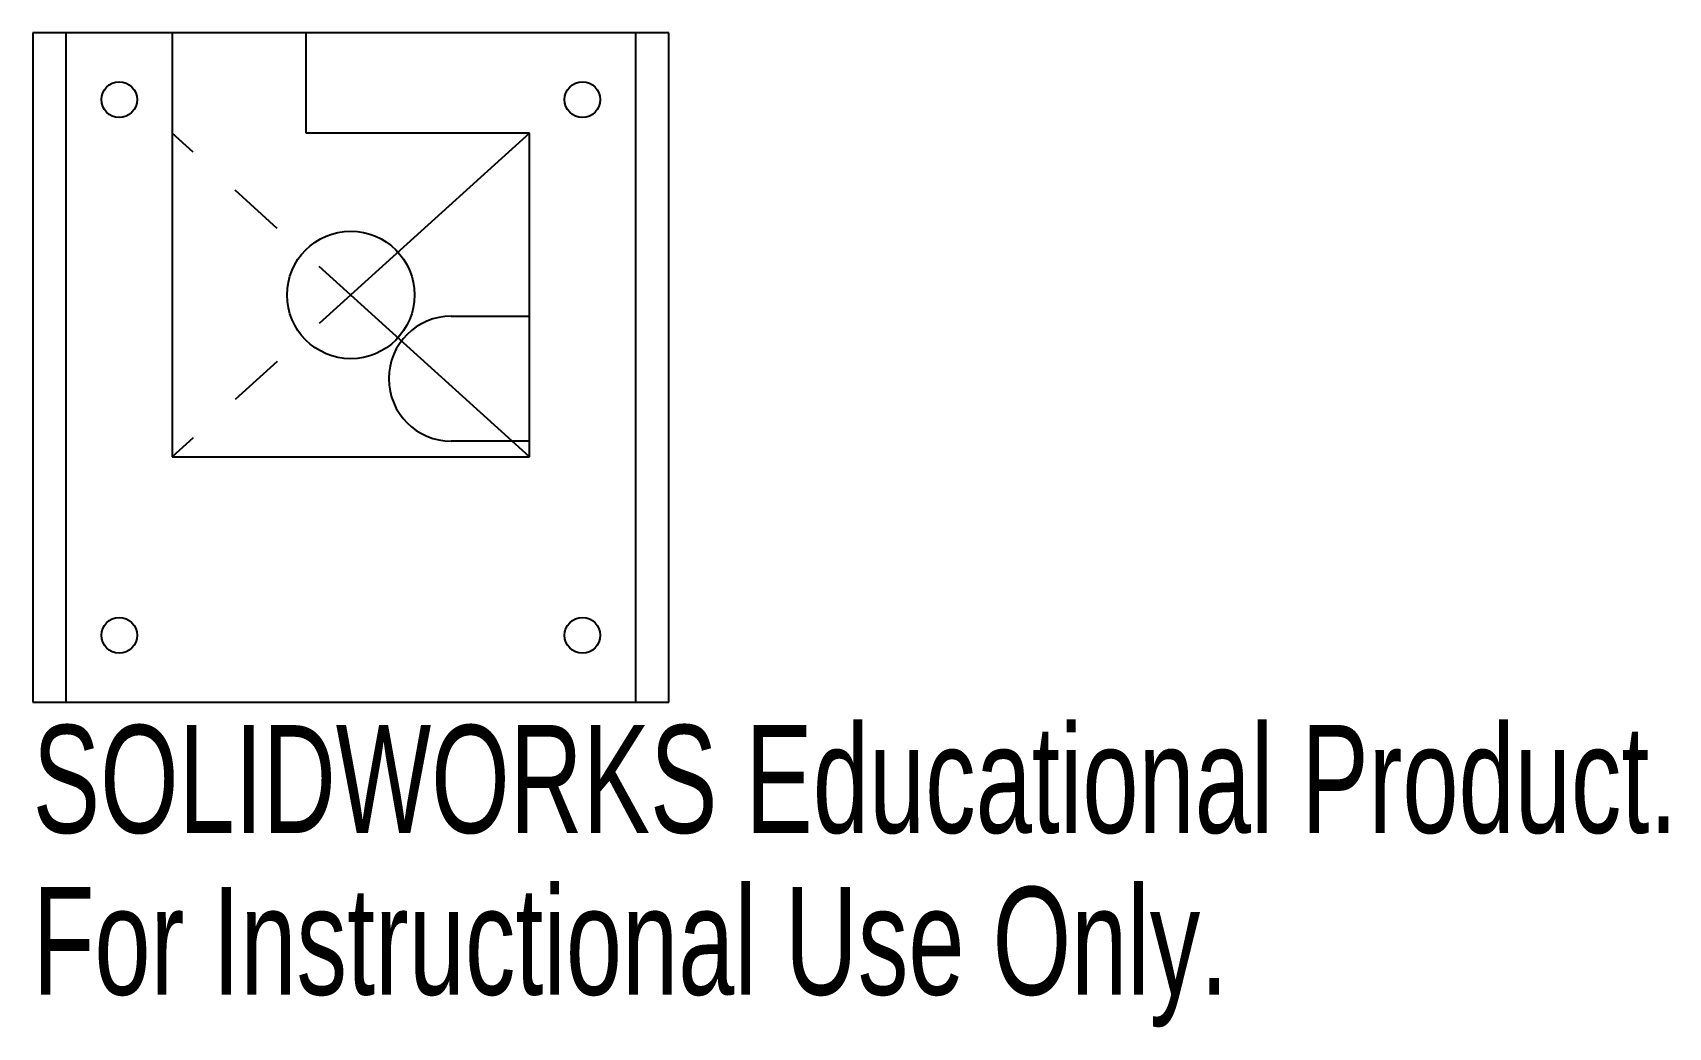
# Model space of a CAD drawing. Header units: millimetres. Extents: x 0 to 73.3, y -14.6 to 30.
import ezdxf

# ---------------------------------------------------------------- set-up
doc = ezdxf.new("R2010")
doc.units = ezdxf.units.MM
doc.header["$PDSIZE"] = -1
doc.linetypes.add('CENTERX2', pattern=[20.32, 12.7, -2.54, 2.54, -2.54])
doc.styles.add('SLDTEXTSTYLE0', font='TXT', dxfattribs={"width": 0.7})

msp = doc.modelspace()

# ---------------------------------------------------------------- linework, layer by layer
at = {"color": 7, "linetype": 'Continuous', "lineweight": 25}
for p, q in [((28.5, 30), (0, 30)), ((0, 30), (0, 0)), ((1.5, 0), (1.5, 30)), ((6.25, 30), (6.25, 11)), ((12.25, 25.5), (12.25, 30)), ((27, 30), (27, 0)), ((28.5, 0), (28.5, 30)), ((22.25, 25.5), (12.25, 25.5)), ((22.25, 11), (22.25, 25.5)), ((18.75, 17.3), (22.25, 17.3)), ((6.25, 11), (22.25, 11)), ((22.25, 11.7), (18.75, 11.7)), ((0, 0), (28.5, 0))]:
    msp.add_line(p, q, dxfattribs=at)
at = {"color": 7, "linetype": 'CENTERX2'}
for p, q in [((22.25, 25.5), (6.25, 11)), ((22.25, 11), (6.25, 25.5))]:
    msp.add_line(p, q, dxfattribs=at)
at = {"color": 7, "linetype": 'Continuous', "lineweight": 25}
for centre in [(3.875, 27), (24.625, 27), (3.875, 3), (24.625, 3)]:
    msp.add_circle(centre, 0.8, dxfattribs=at)
at = {"color": 7, "linetype": 'Continuous'}
msp.add_circle((14.25, 18.25), 2.855, dxfattribs=at)
at = {"color": 7, "linetype": 'Continuous', "lineweight": 25}
msp.add_arc((18.75, 14.5), 2.8, 90, 270, dxfattribs=at)
at = {"color": 7, "linetype": 'Continuous'}
msp.add_point((14.25, 18.25), dxfattribs=at)

# ---------------------------------------------------------------- texts
at = {"color": 7, "linetype": 'Continuous', "char_height": 4.83362, "attachment_point": 1, "style": 'SLDTEXTSTYLE0'}
for s, insert in [('SOLIDWORKS Educational Product.', (0, -1.02)), ('For Instructional Use Only.', (0, -8.27))]:
    msp.add_mtext(s, dxfattribs=dict(at, insert=insert))

doc.saveas('drawing.dxf')
